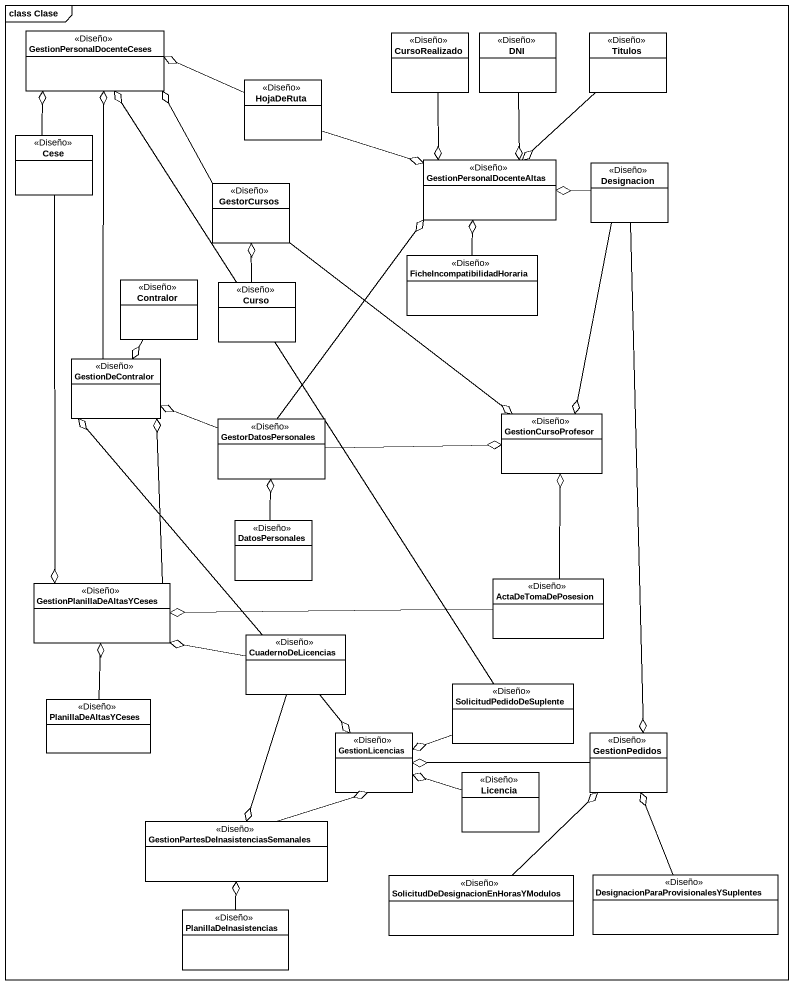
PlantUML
@startuml
mainframe class Clase
hide circle
hide empty members
class GestionPersonalDocenteCeses <<Diseño>>
class CursoRealizado <<Diseño>>
class DNI <<Diseño>>
class Titulos <<Diseño>>
class HojaDeRuta <<Diseño>>
class Cese <<Diseño>>
class GestorCursos <<Diseño>>
class GestionPersonalDocenteAltas <<Diseño>>
class Designacion <<Diseño>>
class FicheIncompatibilidadHoraria <<Diseño>>
class Contralor <<Diseño>>
class Curso <<Diseño>>
class GestionDeContralor <<Diseño>>
class GestorDatosPersonales <<Diseño>>
class GestionCursoProfesor <<Diseño>>
class DatosPersonales <<Diseño>>
class ActaDeTomaDePosesion <<Diseño>>
class GestionPlanillaDeAltasYCeses <<Diseño>>
class CuadernoDeLicencias <<Diseño>>
class SolicitudPedidoDeSuplente <<Diseño>>
class PlanillaDeAltasYCeses <<Diseño>>
class GestionLicencias <<Diseño>>
class GestionPedidos <<Diseño>>
class Licencia <<Diseño>>
class "GestionPartesDeInasistenciasSemanales" as GestionPartesDeInasistencias <<Diseño>>
class "SolicitudDeDesignacionEnHorasYModulos" as SolicitudDeDesignacionEnHora <<Diseño>>
class "DesignacionParaProvisionalesYSuplentes" as DesignacionParaProvisionales <<Diseño>>
class PlanillaDeInasistencias <<Diseño>>
CursoRealizado --o GestionPersonalDocenteAltas
DNI --o GestionPersonalDocenteAltas
Titulos --o GestionPersonalDocenteAltas
HojaDeRuta -left-o GestionPersonalDocenteCeses
HojaDeRuta -right-o GestionPersonalDocenteAltas
Cese -up-o GestionPersonalDocenteCeses
Cese --o GestionPlanillaDeAltasYCeses
GestorCursos -up-o GestionPersonalDocenteCeses
GestorCursos --o GestionCursoProfesor
Designacion -left-o GestionPersonalDocenteAltas
Designacion --o GestionCursoProfesor
Designacion --o GestionPedidos
FicheIncompatibilidadHoraria -up-o GestionPersonalDocenteAltas
Contralor --o GestionDeContralor
Curso -up-o GestorCursos
GestionDeContralor -up-o GestionPersonalDocenteCeses
GestorDatosPersonales -up-o GestionPersonalDocenteAltas
GestorDatosPersonales -left-o GestionDeContralor
GestorDatosPersonales -right-o GestionCursoProfesor
DatosPersonales -up-o GestorDatosPersonales
ActaDeTomaDePosesion -up-o GestionCursoProfesor
ActaDeTomaDePosesion -left-o GestionPlanillaDeAltasYCeses
GestionPlanillaDeAltasYCeses -up-o GestionDeContralor
CuadernoDeLicencias -up-o GestionDeContralor
CuadernoDeLicencias -left-o GestionPlanillaDeAltasYCeses
CuadernoDeLicencias --o GestionLicencias
CuadernoDeLicencias --o GestionPartesDeInasistencias
SolicitudPedidoDeSuplente -up-o GestionPersonalDocenteCeses
SolicitudPedidoDeSuplente -left-o GestionLicencias
PlanillaDeAltasYCeses -up-o GestionPlanillaDeAltasYCeses
GestionPedidos -left-o GestionLicencias
Licencia -left-o GestionLicencias
GestionPartesDeInasistencias -up-o GestionLicencias
SolicitudDeDesignacionEnHora -up-o GestionPedidos
DesignacionParaProvisionales -up-o GestionPedidos
PlanillaDeInasistencias -up-o GestionPartesDeInasistencias
@enduml
